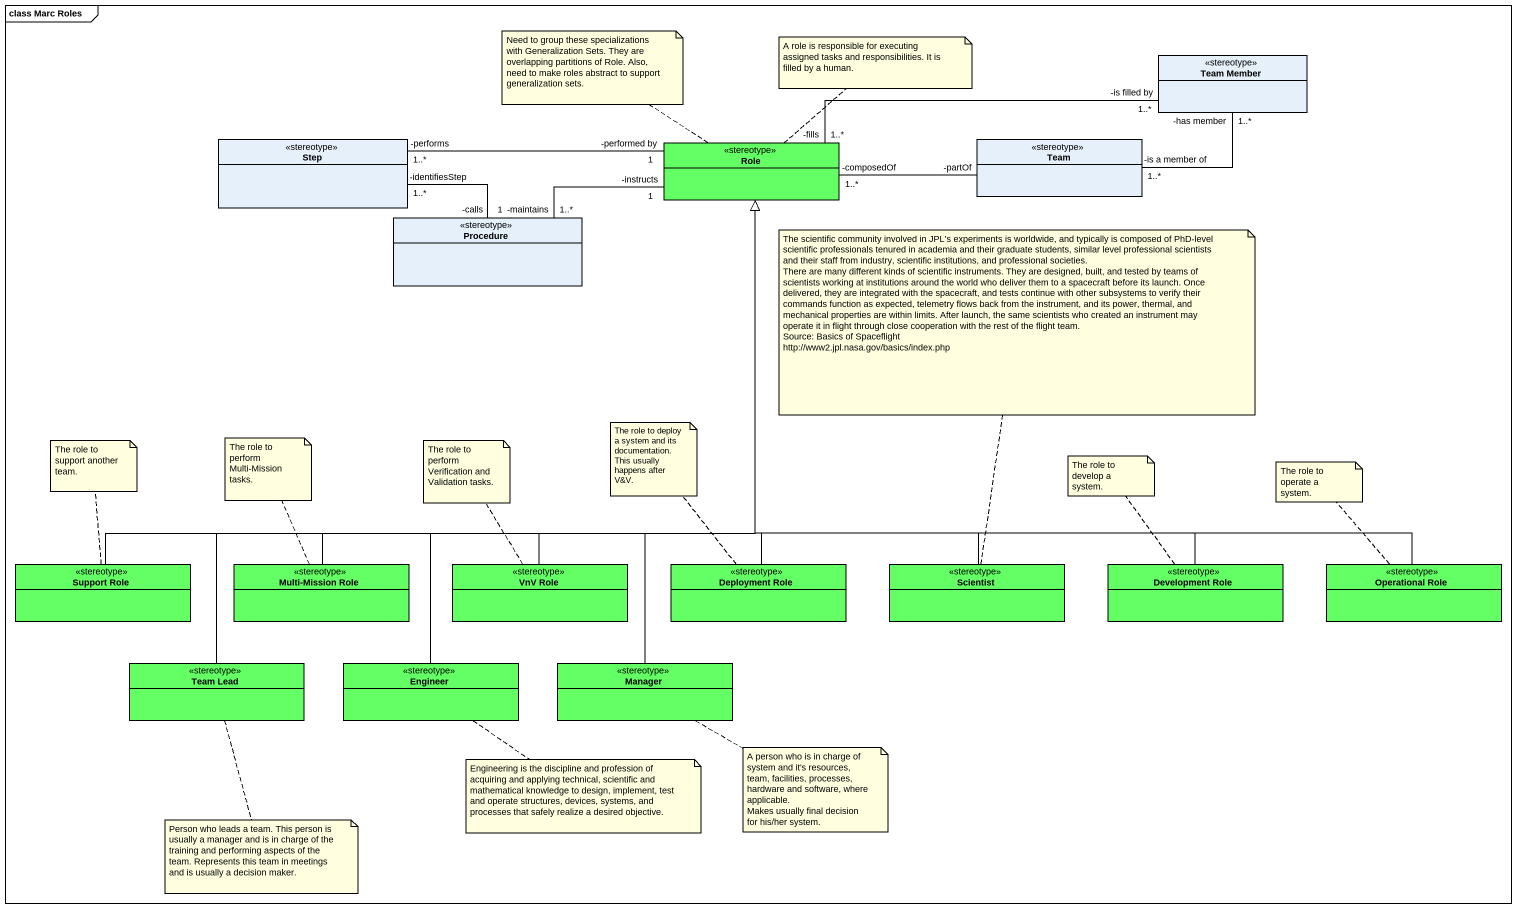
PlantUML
@startuml
mainframe class Marc Roles
hide circle
hide empty members
class "Team Member" as Team_Member <<stereotype>>
class Step <<stereotype>>
class Team <<stereotype>>
class Role <<stereotype>> #64FF64
class Procedure <<stereotype>>
class "Support Role" as Support_Role <<stereotype>> #64FF64
class "Multi-Mission Role" as Multi_Mission_Role <<stereotype>> #64FF64
class "VnV Role" as VnV_Role <<stereotype>> #64FF64
class "Deployment Role" as Deployment_Role <<stereotype>> #64FF64
class Scientist <<stereotype>> #64FF64
class "Development Role" as Development_Role <<stereotype>> #64FF64
class "Operational Role" as Operational_Role <<stereotype>> #64FF64
class "Team Lead" as Team_Lead <<stereotype>> #64FF64
class Engineer <<stereotype>> #64FF64
class Manager <<stereotype>> #64FF64
Team_Member "-has member\n1..*" -left- "-is a member of\n1..*" Team
Team_Member "1..*\n-is filled by" -left- "-fills\n1..*" Role
Team "-partOf" -left- "-composedOf\n1..*" Role
Role "-performed by\n1" -left- "-performs\n1..*" Step
Role "-instructs\n1" -left- "-maintains\n1..*" Procedure
Procedure "-calls\n1" -left- "-identifiesStep\n1..*" Step
Support_Role -up-|> Role
Multi_Mission_Role -up-|> Role
VnV_Role -up-|> Role
Deployment_Role -up-|> Role
Scientist -up-|> Role
Development_Role -up-|> Role
Operational_Role -up-|> Role
Team_Lead -up-|> Role
Engineer -up-|> Role
Manager -up-|> Role
note top of Role : Need to group these specializations with Generalization Sets. They are overlapping partitions of Role. Also, need to make roles abstract to support generalization sets.
note top of Role : A role is responsible for executing assigned tasks and responsibilities. It is filled by a human.
note top of Scientist
  The scientific community involved in JPL’s experiments is worldwide, and typically is composed of PhD-level scientific professionals tenured in academia and their graduate students, similar level professional scientists and their staff from industry, scientific institutions, and professional societies.
  There are many different kinds of scientific instruments. They are designed, built, and tested by teams of scientists working at institutions around the world who deliver them to a spacecraft before its launch. Once delivered, they are integrated with the spacecraft, and tests continue with other subsystems to verify their commands function as expected, telemetry flows back from the instrument, and its power, thermal, and mechanical properties are within limits. After launch, the same scientists who created an instrument may operate it in flight through close cooperation with the rest of the flight team.
  Source: Basics of Spaceflight
  http://www2.jpl.nasa.gov/basics/index.php
end note
note top of Support_Role : The role to support another team.
note top of Multi_Mission_Role : The role to perform Multi-Mission tasks.
note top of VnV_Role : The role to perform Verification and Validation tasks.
note top of Deployment_Role : The role to deploy a system and its documentation. This usually happens after V&V.
note top of Development_Role : The role to develop a system.
note top of Operational_Role : The role to operate a system.
note bottom of Engineer : Engineering is the discipline and profession of acquiring and applying technical, scientific and mathematical knowledge to design, implement, test and operate structures, devices, systems, and processes that safely realize a desired objective.
note right of Manager
  A person who is in charge of system and it's resources, team, facilities, processes, hardware and software, where applicable.
  Makes usually final decision for his/her system.
end note
note bottom of Team_Lead : Person who leads a team. This person is usually a manager and is in charge of the training and performing aspects of the team. Represents this team in meetings and is usually a decision maker.
@enduml
